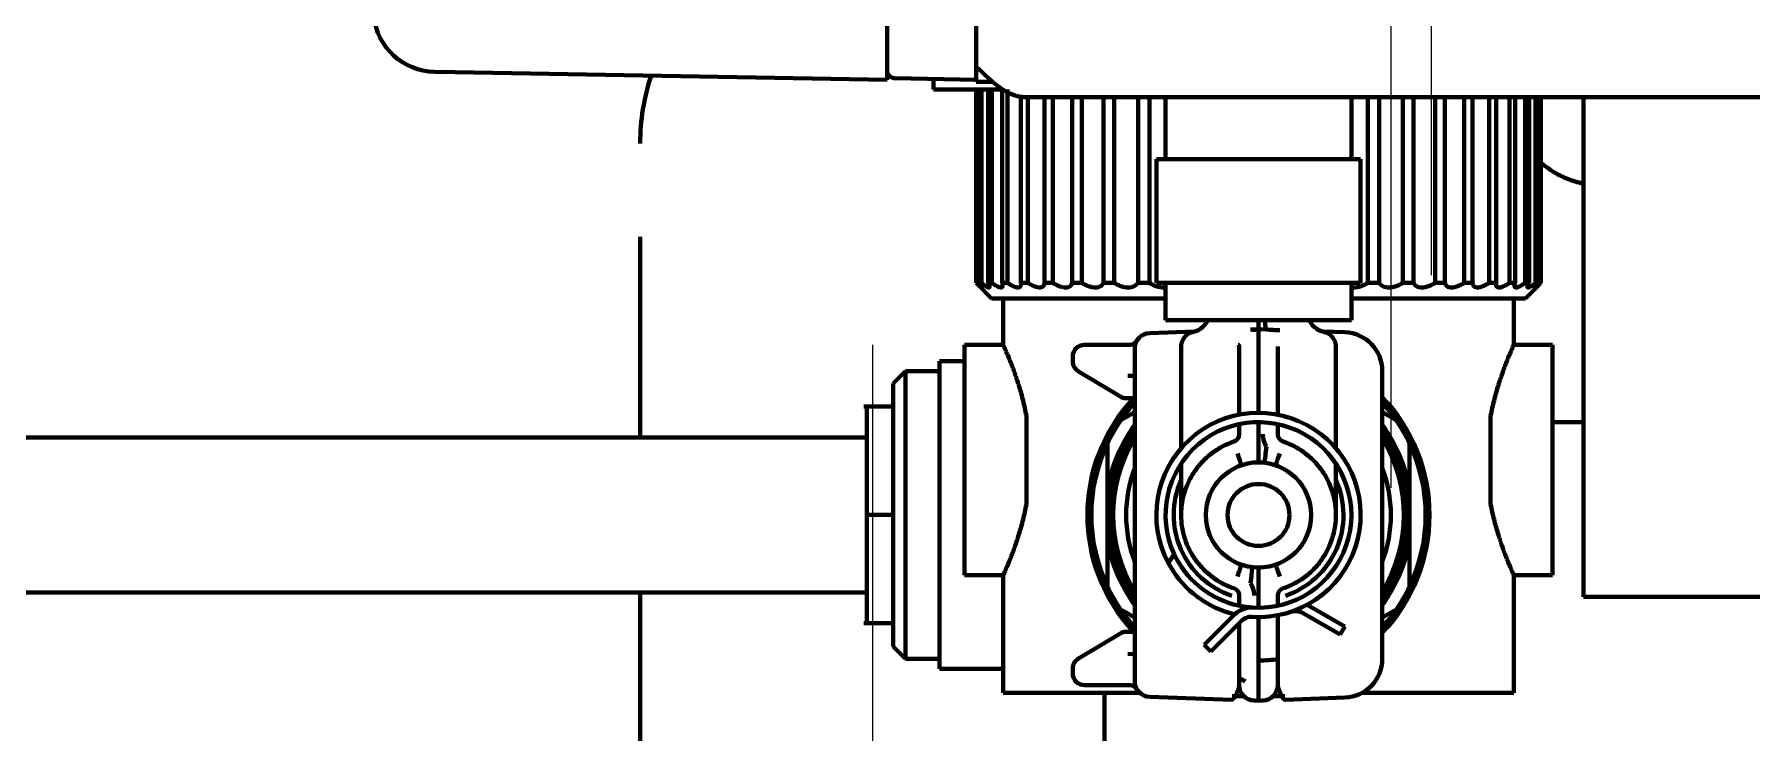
# Model space of a CAD drawing. Header units: inches. Extents: x 904 to 7172, y 213 to 5528.
# Drawn here: x 4275.4 to 4386.4, y 1944.7 to 1989.8 of the extents above; entities that cross this region are included whole.
import ezdxf

# ---------------------------------------------------------------- set-up
doc = ezdxf.new("R2010")
doc.units = ezdxf.units.IN
doc.layers.add('GEOM', color=7, linetype='Continuous')

# ---------------------------------------------------------------- blocks, each defined once
blk = doc.blocks.new('A$C0B5A562A')
at = {"color": 6}
for p, q in [((0, 50), (0, -50)), ((-50, 0), (50, 0))]:
    blk.add_line(p, q, dxfattribs=at)
blk = doc.blocks.new('A$C29D5572B')
at = {"color": 1}
for p, q in [((0, 50), (0, -50)), ((-50, 0), (50, 0))]:
    blk.add_line(p, q, dxfattribs=at)
blk = doc.blocks.new('A$C0F8E2EAE')
blk.add_blockref('A$C29D5572B', (0, 0))
blk = doc.blocks.new('A$C76516A4E')
at = {"color": 3}
for p, q in [((0, 50), (0, -50)), ((-50, 0), (50, 0))]:
    blk.add_line(p, q, dxfattribs=at)

msp = doc.modelspace()

# ---------------------------------------------------------------- linework, layer by layer
at = {"linetype": 'Continuous', "lineweight": 70}
for p, q in [((4336.24, 1987.72), (4336.24, 2038.72)), ((4330.49, 1988.45), (4330.49, 2035)), ((4301.24, 1987.36), (4302.58, 1987.33)), ((4330.49, 1988.45), (4330.49, 1986.85)), ((4336.24, 1986.72), (4336.24, 1987.71)), ((4336.24, 1987.53), (4336.24, 1986.85)), ((4302.58, 1987.33), (4330.49, 1986.85)), ((4330.49, 1987.22), (4330.54, 1987.22)), ((4330.99, 1986.94), (4336.24, 1986.85)), ((4333.49, 1986.89), (4333.49, 1986.22)), ((4336.24, 1986.72), (4337.35, 1986.72)), ((4337.97, 1986.22), (4333.49, 1986.22)), ((4336.25, 1986.22), (4336.25, 1973.72)), ((4336.27, 1973.72), (4336.27, 1986.22)), ((4336.46, 1986.22), (4336.46, 1973.72)), ((4336.6, 1973.72), (4336.6, 1986.22)), ((4337.02, 1986.22), (4337.02, 1973.72)), ((4337.27, 1973.72), (4337.27, 1986.22)), ((4337.92, 1986.22), (4337.92, 1973.72)), ((4338.27, 1973.72), (4338.27, 1986.22)), ((4339.14, 1985.84), (4339.14, 1973.72)), ((4339.44, 1985.72), (4412.04, 1985.72)), ((4339.59, 1973.72), (4339.59, 1985.72)), ((4340.67, 1985.72), (4340.67, 1973.72)), ((4341.2, 1973.72), (4341.2, 1985.72)), ((4342.46, 1985.72), (4342.46, 1973.72)), ((4343.07, 1973.72), (4343.07, 1985.72)), ((4344.48, 1985.72), (4344.48, 1973.72)), ((4345.17, 1973.72), (4345.17, 1985.72)), ((4346.71, 1985.72), (4346.71, 1973.72)), ((4347.44, 1973.72), (4347.44, 1985.72)), ((4348.49, 1985.72), (4348.49, 1981.72)), ((4360.49, 1981.72), (4360.49, 1985.72)), ((4361.55, 1985.72), (4361.55, 1973.72)), ((4362.28, 1973.72), (4362.28, 1985.72)), ((4363.82, 1985.72), (4363.82, 1973.72)), ((4364.5, 1973.72), (4364.5, 1985.72)), ((4365.91, 1985.72), (4365.91, 1973.72)), ((4366.53, 1973.72), (4366.53, 1985.72)), ((4367.78, 1985.72), (4367.78, 1973.72)), ((4368.32, 1973.72), (4368.32, 1985.72)), ((4369.4, 1985.72), (4369.4, 1973.72)), ((4369.84, 1973.72), (4369.84, 1985.72)), ((4370.72, 1985.72), (4370.72, 1973.72)), ((4371.07, 1973.72), (4371.07, 1985.72)), ((4371.72, 1985.72), (4371.72, 1973.72)), ((4371.97, 1973.72), (4371.97, 1985.72)), ((4372.39, 1985.72), (4372.39, 1973.72)), ((4372.53, 1973.72), (4372.53, 1985.72)), ((4372.71, 1985.72), (4372.71, 1973.72)), ((4372.74, 1973.72), (4372.74, 1985.72)), ((4375.49, 1985.72), (4375.49, 1953.42)), ((4347.89, 1981.72), (4361.09, 1981.72)), ((4347.89, 1981.72), (4347.89, 1973.72)), ((4361.09, 1973.72), (4361.09, 1981.72)), ((4314.54, 1976.72), (4314.54, 1976.72)), ((4314.54, 1976.7), (4314.54, 1963.72)), ((4336.25, 1973.72), (4336.27, 1973.72)), ((4336.39, 1973.58), (4337.24, 1972.72)), ((4336.46, 1973.72), (4336.6, 1973.72)), ((4337.02, 1973.72), (4337.27, 1973.72)), ((4337.92, 1973.72), (4338.27, 1973.72)), ((4339.14, 1973.72), (4339.59, 1973.72)), ((4340.67, 1973.72), (4341.2, 1973.72)), ((4342.46, 1973.72), (4343.07, 1973.72)), ((4344.48, 1973.72), (4345.17, 1973.72)), ((4346.71, 1973.72), (4347.44, 1973.72)), ((4361.09, 1973.72), (4347.89, 1973.72)), ((4348.49, 1973.72), (4348.49, 1971.32)), ((4360.49, 1971.32), (4360.49, 1973.72)), ((4361.55, 1973.72), (4362.28, 1973.72)), ((4363.82, 1973.72), (4364.5, 1973.72)), ((4365.91, 1973.72), (4366.53, 1973.72)), ((4367.78, 1973.72), (4368.32, 1973.72)), ((4369.4, 1973.72), (4369.84, 1973.72)), ((4370.72, 1973.72), (4371.07, 1973.72)), ((4371.72, 1973.72), (4371.97, 1973.72)), ((4371.74, 1972.72), (4372.61, 1973.58)), ((4372.39, 1973.72), (4372.53, 1973.72)), ((4372.71, 1973.72), (4372.74, 1973.72)), ((4348.49, 1972.72), (4337.24, 1972.72)), ((4337.99, 1972.72), (4337.99, 1969.63)), ((4371.74, 1972.72), (4360.54, 1972.72)), ((4370.99, 1969.63), (4370.99, 1972.72)), ((4354.49, 1971.32), (4348.49, 1971.32)), ((4353.98, 1970.7), (4354.02, 1970.71)), ((4354.02, 1970.71), (4354.49, 1970.72)), ((4360.49, 1971.32), (4354.49, 1971.32)), ((4354.49, 1970.72), (4354.97, 1970.71)), ((4354.49, 1970.72), (4354.49, 1967.22)), ((4354.97, 1970.71), (4355.01, 1970.7)), ((4335.49, 1969.72), (4335.49, 1962.27)), ((4338.04, 1969.72), (4335.49, 1969.72)), ((4343.24, 1969.72), (4346.19, 1969.72)), ((4347.46, 1970.48), (4350.36, 1970.58)), ((4349.49, 1969.71), (4349.49, 1963.03)), ((4358.62, 1970.58), (4360.08, 1970.53)), ((4359.49, 1963.03), (4359.49, 1969.69)), ((4373.49, 1969.72), (4370.95, 1969.72)), ((4373.49, 1969.72), (4373.49, 1954.82)), ((4333.89, 1958.72), (4333.89, 1968.67)), ((4335.49, 1968.67), (4333.89, 1968.67)), ((4342.49, 1968.65), (4342.49, 1968.97)), ((4346.49, 1968.48), (4346.49, 1969.48)), ((4331.69, 1968.02), (4330.89, 1967.22)), ((4333.89, 1968.02), (4331.69, 1968.02)), ((4331.69, 1949.42), (4331.69, 1968.02)), ((4345.63, 1966.34), (4342.86, 1968)), ((4346.49, 1967.72), (4346.04, 1967.71)), ((4346.49, 1948.97), (4346.49, 1968.48)), ((4362.49, 1968.03), (4362.49, 1949.42)), ((4330.89, 1967.22), (4330.89, 1950.22)), ((4346.35, 1966.27), (4345.88, 1966.27)), ((4346.49, 1966.27), (4346.35, 1966.27)), ((4353.24, 1965.2), (4353.24, 1967.21)), ((4354.49, 1967.22), (4354.49, 1965.32)), ((4355.74, 1967.21), (4355.74, 1965.2)), ((4330.89, 1965.72), (4328.98, 1965.72)), ((4339.49, 1965.14), (4339.49, 1959.4)), ((4353.24, 1963.94), (4353.24, 1964.59)), ((4354.49, 1964.72), (4354.49, 1963.17)), ((4355.74, 1964.59), (4355.74, 1963.94)), ((4369.49, 1959.4), (4369.49, 1965.14)), ((4373.49, 1964.72), (4375.49, 1964.72)), ((4329.19, 1963.72), (4267.69, 1963.72)), ((4335.49, 1962.27), (4335.49, 1954.82)), ((4349.49, 1962.04), (4349.49, 1958.7)), ((4359.49, 1958.72), (4359.49, 1962.04)), ((4344.74, 1960.39), (4344.74, 1957.06)), ((4364.24, 1957.06), (4364.24, 1960.39)), ((4329.19, 1958.72), (4330.89, 1958.72)), ((4333.89, 1948.77), (4333.89, 1958.72)), ((4348.66, 1955.63), (4349.06, 1956.19)), ((4335.49, 1954.82), (4338.04, 1954.82)), ((4337.99, 1954.92), (4337.99, 1947.22)), ((4354.49, 1954.27), (4354.49, 1952.72)), ((4370.95, 1954.82), (4373.49, 1954.82)), ((4370.99, 1947.22), (4370.99, 1954.92)), ((4267.69, 1953.72), (4329.19, 1953.72)), ((4314.54, 1953.72), (4314.54, 1927.72)), ((4353.24, 1952.85), (4353.24, 1953.51)), ((4355.74, 1953.51), (4355.74, 1952.85)), ((4377.09, 1953.42), (4375.49, 1953.42)), ((4377.09, 1953.42), (4430.94, 1953.42)), ((4352.97, 1952.3), (4350.99, 1950.32)), ((4351.41, 1949.89), (4353.39, 1951.87)), ((4354.49, 1952.12), (4354.49, 1950.22)), ((4355.74, 1952.24), (4355.74, 1950.23)), ((4357.33, 1952.39), (4359.76, 1950.99)), ((4360.06, 1951.51), (4357.63, 1952.91)), ((4328.98, 1951.72), (4330.89, 1951.72)), ((4342.86, 1949.44), (4345.63, 1951.1)), ((4345.88, 1951.17), (4346.35, 1951.17)), ((4346.35, 1951.17), (4346.49, 1951.17)), ((4353.24, 1950.23), (4353.24, 1951.73)), ((4359.76, 1950.99), (4360.06, 1951.51)), ((4330.89, 1950.22), (4331.69, 1949.42)), ((4346.04, 1949.74), (4346.49, 1949.72)), ((4350.99, 1950.32), (4351.41, 1949.89)), ((4354.49, 1950.22), (4354.49, 1946.72)), ((4331.69, 1949.42), (4333.89, 1949.42)), ((4333.89, 1948.77), (4337.99, 1948.77)), ((4342.49, 1948.47), (4342.49, 1948.8)), ((4346.49, 1947.97), (4346.49, 1948.97)), ((4346.19, 1947.72), (4343.24, 1947.72)), ((4337.99, 1947.22), (4346.83, 1947.22)), ((4344.54, 1927.72), (4344.54, 1947.22)), ((4352.76, 1946.78), (4347.46, 1946.97)), ((4353.54, 1947.02), (4352.78, 1947.02)), ((4354.49, 1946.72), (4354.21, 1946.73)), ((4354.78, 1946.73), (4354.49, 1946.72)), ((4356.2, 1947.02), (4355.45, 1947.02)), ((4360.08, 1946.92), (4356.23, 1946.78)), ((4361.19, 1947.22), (4370.99, 1947.22))]:
    msp.add_line(p, q, dxfattribs=at)
for radius in [3.4, 2]:
    msp.add_circle((4354.49, 1958.72), radius, dxfattribs=at)
for centre, radius, start, end in [((4301.31, 1991.36), 4, 185.987, 269), ((4330.99, 1987.44), 0.5, 180, 269), ((4328.54, 1982.72), 14, 161.7202, 180), ((4343.24, 1968.97), 0.75, 90, 180), ((4346.19, 1970.22), 0.5, 270, 330.2179), ((4347.49, 1969.48), 1, 92, 180), ((4359.99, 1968.03), 2.5, 0, 88), ((4343.24, 1968.65), 0.75, 180, 239.0362), ((4354.49, 1958.72), 11.05, 136.9013, 223.0987), ((4345.88, 1966.77), 0.5, 239.0362, 270), ((4354.49, 1958.72), 11.05, 0, 43.6163), ((4354.49, 1958.72), 10.8, 137.7938, 145.4744), ((4354.49, 1958.72), 6.6, 266.435, 207.9643), ((4354.49, 1958.72), 10.8, 34.5256, 42.2062), ((4354.49, 1958.72), 10.8, 145.4744, 154.5256), ((4354.49, 1958.72), 9.89, 143.9795, 170.3074), ((4354.49, 1958.72), 9.65, 145.9969, 213.9975), ((4354.49, 1958.72), 6, 266.435, 205), ((4354.49, 1958.72), 9.89, 9.6926, 36.0205), ((4354.49, 1958.72), 9.65, 326.0025, 34.0031), ((4354.49, 1958.72), 10.8, 25.4744, 34.5256), ((4354.49, 1958.72), 10.8, 154.5256, 205.4744), ((4354.49, 1958.72), 9.4, 148.3256, 211.6687), ((4352.74, 1963.94), 0.5, 288.553, 0), ((4354.49, 1958.72), 9.4, 328.3313, 31.6744), ((4354.49, 1958.72), 10.8, 334.5256, 25.4744), ((4354.49, 1958.72), 8.55, 159.3338, 200.6606), ((4354.51, 1958.72), 5.5, 155.701, 251.447), ((4354.48, 1958.72), 5.5, 288.553, 24.299), ((4354.49, 1958.72), 8.55, 339.3394, 20.6663), ((4354.49, 1958.72), 11.05, 316.3838, 0), ((4354.49, 1958.72), 9.89, 189.6926, 216.0205), ((4354.49, 1958.72), 9.89, 323.9795, 350.3074), ((4354.49, 1958.72), 6.6, 207.9643, 230.365), ((4354.49, 1958.72), 6, 205, 229.9003), ((4354.49, 1958.72), 10.8, 205.4744, 214.5256), ((4354.49, 1958.72), 10.8, 325.4744, 334.5256), ((4354.49, 1958.72), 6.6, 240.7973, 256.651), ((4354.49, 1958.72), 6, 241.3794, 267.2784), ((4356.24, 1953.51), 0.5, 108.553, 180), ((4354.49, 1958.72), 10.8, 214.5256, 222.2062), ((4354.03, 1951.24), 1.5, 86.435, 135), ((4354.03, 1951.24), 0.9, 86.435, 135), ((4356.88, 1951.61), 0.9, 60, 108.565), ((4354.49, 1958.72), 10.8, 317.7938, 325.4744), ((4345.88, 1950.67), 0.5, 90, 120.9638), ((4343.24, 1948.8), 0.75, 120.9638, 180), ((4354.49, 1958.72), 9.4, 270, 277.83), ((4359.99, 1949.42), 2.5, 272, 0), ((4343.24, 1948.47), 0.75, 180, 270), ((4346.19, 1947.22), 0.5, 29.7821, 90), ((4347.49, 1947.97), 1, 180, 268), ((4354.24, 1947.73), 1, 180, 268), ((4354.74, 1947.73), 1, 272.0003, 0)]:
    msp.add_arc(centre, radius, start, end, dxfattribs=at)
for centre, major_axis, ratio, start_param, end_param in [((4350.04, 1971.79), (-0.08, 1.25), 1, 3.110907, 4.269188), ((4355.05, 1971.95), (0.04, 1.25), 0.125617, 2.104923, 3.141592), ((4358.94, 1971.79), (-0.06, -1.25), 1, 5.137545, 6.080829), ((4355.05, 1963.14), (-0.16, -1.24), 0.034627, 4.716776, 5.709782), ((4353.01, 1962.92), (-0.42, 1.18), 0.029745, 3.715033, 4.5108), ((4355.98, 1962.92), (-0.42, -1.18), 0.029679, 4.913974, 5.709741), ((4353.01, 1954.53), (-0.42, -1.18), 0.029679, 1.772384, 2.56815), ((4353.93, 1954.31), (-0.16, -1.24), 0.034627, 1.575184, 2.568189), ((4355.98, 1954.53), (-0.42, 1.18), 0.029745, 0.573434, 1.369194)]:
    msp.add_ellipse(centre, major_axis=major_axis, ratio=ratio, start_param=start_param, end_param=end_param, dxfattribs=at)
for points in [[(4339.44, 1985.72), (4339.37, 1985.72), (4339.23, 1985.73), (4339.02, 1985.76), (4338.8, 1985.82), (4338.59, 1985.89), (4338.38, 1985.99), (4338.16, 1986.1), (4337.95, 1986.23), (4337.74, 1986.38), (4337.52, 1986.54), (4337.31, 1986.72), (4337.1, 1986.91), (4336.88, 1987.1), (4336.67, 1987.3), (4336.46, 1987.51), (4336.31, 1987.65), (4336.24, 1987.72)], [(4354.02, 1970.71), (4354.04, 1970.71), (4354.08, 1970.71), (4354.13, 1970.69), (4354.17, 1970.67), (4354.2, 1970.63), (4354.2, 1970.59), (4354.2, 1970.56)], [(4353.24, 1969.61), (4353.24, 1969.62), (4353.24, 1969.65), (4353.23, 1969.68), (4353.22, 1969.7), (4353.2, 1969.71), (4353.19, 1969.71), (4353.18, 1969.71)], [(4329.19, 1958.72), (4329.19, 1959.64), (4329.19, 1961.47), (4329.19, 1963.8), (4329.19, 1965.36), (4329.19, 1965.72), (4329.19, 1965.72)], [(4345.6, 1964.84), (4345.89, 1965.01), (4346.19, 1965.18), (4346.49, 1965.36)], [(4362.5, 1965.36), (4362.8, 1965.18), (4363.1, 1965.01), (4363.39, 1964.84)], [(4329.19, 1951.72), (4329.19, 1951.72), (4329.19, 1952.09), (4329.19, 1953.64), (4329.19, 1955.97), (4329.19, 1957.81), (4329.19, 1958.72)], [(4350.63, 1954.13), (4350.69, 1954.08), (4350.83, 1953.97), (4350.98, 1953.86), (4351.05, 1953.81)], [(4350.71, 1953.32), (4350.63, 1953.37), (4350.48, 1953.48), (4350.35, 1953.59), (4350.28, 1953.64)], [(4351.27, 1952.96), (4351.21, 1953), (4351.08, 1953.07), (4350.89, 1953.19), (4350.77, 1953.27), (4350.71, 1953.32)], [(4351.05, 1953.81), (4351.11, 1953.77), (4351.23, 1953.68), (4351.42, 1953.57), (4351.55, 1953.49), (4351.62, 1953.45)], [(4346.49, 1952.09), (4346.19, 1952.26), (4345.89, 1952.43), (4345.6, 1952.6)], [(4363.39, 1952.6), (4363.1, 1952.43), (4362.8, 1952.26), (4362.5, 1952.09)], [(4353.64, 1947.96), (4353.51, 1948.03), (4353.38, 1948.11), (4353.25, 1948.18)]]:
    msp.add_open_spline(points, degree=3, dxfattribs=at)
for points, knots in [([(4375.48, 1980.14), (4375.3, 1980.18), (4375.13, 1980.22), (4374.86, 1980.3), (4374.76, 1980.33), (4374.62, 1980.38), (4374.57, 1980.4), (4374.48, 1980.43), (4374.43, 1980.45), (4374.2, 1980.55), (4374.02, 1980.64), (4373.66, 1980.82), (4373.49, 1980.93), (4373.16, 1981.15), (4373, 1981.27), (4372.8, 1981.42), (4372.76, 1981.46), (4372.71, 1981.51), (4372.69, 1981.52), (4372.67, 1981.54)], [0, 0, 0, 0, 0.171769, 0.171769, 0.266251, 0.266251, 0.313492, 0.313492, 0.360733, 0.360733, 0.549698, 0.549698, 0.738662, 0.738662, 0.927627, 0.927627, 0.974868, 0.974868, 1, 1, 1, 1]), ([(4336.39, 1973.57), (4336.38, 1973.58), (4336.37, 1973.59), (4336.33, 1973.64), (4336.29, 1973.68), (4336.25, 1973.72)], [0, 0, 0, 0, 0.201198, 0.201198, 1, 1, 1, 1]), ([(4336.27, 1973.72), (4336.32, 1973.68), (4336.36, 1973.64), (4336.42, 1973.58), (4336.44, 1973.57), (4336.47, 1973.54), (4336.48, 1973.53), (4336.5, 1973.52), (4336.51, 1973.51), (4336.55, 1973.48), (4336.57, 1973.46), (4336.61, 1973.44), (4336.62, 1973.43), (4336.63, 1973.43), (4336.63, 1973.42), (4336.64, 1973.42), (4336.64, 1973.42), (4336.65, 1973.42), (4336.65, 1973.43), (4336.65, 1973.45), (4336.65, 1973.45), (4336.64, 1973.46), (4336.63, 1973.47), (4336.62, 1973.49), (4336.61, 1973.52), (4336.6, 1973.53), (4336.57, 1973.57), (4336.56, 1973.58), (4336.52, 1973.64), (4336.49, 1973.68), (4336.46, 1973.72)], [0, 0, 0, 0, 0.125, 0.125, 0.1875, 0.1875, 0.21875, 0.21875, 0.25, 0.25, 0.375, 0.375, 0.4375, 0.4375, 0.46875, 0.46875, 0.5, 0.5, 0.625, 0.625, 0.65625, 0.65625, 0.6875, 0.75, 0.75, 0.8125, 0.8125, 0.875, 0.875, 1, 1, 1, 1]), ([(4336.6, 1973.72), (4336.65, 1973.68), (4336.7, 1973.64), (4336.77, 1973.58), (4336.8, 1973.57), (4336.83, 1973.54), (4336.84, 1973.53), (4336.86, 1973.52), (4336.88, 1973.51), (4336.93, 1973.48), (4336.97, 1973.46), (4337.01, 1973.44), (4337.03, 1973.43), (4337.05, 1973.43), (4337.05, 1973.42), (4337.07, 1973.42), (4337.07, 1973.42), (4337.1, 1973.42), (4337.11, 1973.43), (4337.12, 1973.45), (4337.12, 1973.45), (4337.12, 1973.46), (4337.12, 1973.47), (4337.12, 1973.49), (4337.11, 1973.52), (4337.11, 1973.53), (4337.1, 1973.57), (4337.09, 1973.58), (4337.06, 1973.64), (4337.04, 1973.68), (4337.02, 1973.72)], [0, 0, 0, 0, 0.125, 0.125, 0.1875, 0.1875, 0.21875, 0.21875, 0.25, 0.25, 0.375, 0.375, 0.4375, 0.4375, 0.46875, 0.46875, 0.5, 0.5, 0.625, 0.625, 0.65625, 0.65625, 0.6875, 0.75, 0.75, 0.8125, 0.8125, 0.875, 0.875, 1, 1, 1, 1]), ([(4337.27, 1973.72), (4337.33, 1973.68), (4337.38, 1973.64), (4337.47, 1973.58), (4337.49, 1973.57), (4337.53, 1973.54), (4337.55, 1973.53), (4337.57, 1973.52), (4337.59, 1973.51), (4337.65, 1973.48), (4337.7, 1973.46), (4337.76, 1973.44), (4337.78, 1973.43), (4337.81, 1973.43), (4337.82, 1973.42), (4337.83, 1973.42), (4337.84, 1973.42), (4337.88, 1973.42), (4337.91, 1973.43), (4337.93, 1973.45), (4337.93, 1973.45), (4337.94, 1973.46), (4337.95, 1973.47), (4337.95, 1973.49), (4337.96, 1973.52), (4337.96, 1973.53), (4337.96, 1973.57), (4337.96, 1973.58), (4337.95, 1973.64), (4337.94, 1973.68), (4337.92, 1973.72)], [0, 0, 0, 0, 0.125, 0.125, 0.1875, 0.1875, 0.21875, 0.21875, 0.25, 0.25, 0.375, 0.375, 0.4375, 0.4375, 0.46875, 0.46875, 0.5, 0.5, 0.625, 0.625, 0.65625, 0.65625, 0.6875, 0.75, 0.75, 0.8125, 0.8125, 0.875, 0.875, 1, 1, 1, 1]), ([(4338.27, 1973.72), (4338.34, 1973.68), (4338.4, 1973.64), (4338.49, 1973.58), (4338.52, 1973.57), (4338.57, 1973.54), (4338.58, 1973.53), (4338.61, 1973.52), (4338.63, 1973.51), (4338.7, 1973.48), (4338.76, 1973.46), (4338.83, 1973.44), (4338.86, 1973.43), (4338.89, 1973.43), (4338.9, 1973.42), (4338.93, 1973.42), (4338.94, 1973.42), (4338.99, 1973.42), (4339.02, 1973.43), (4339.06, 1973.45), (4339.07, 1973.45), (4339.08, 1973.46), (4339.1, 1973.47), (4339.11, 1973.49), (4339.13, 1973.52), (4339.13, 1973.53), (4339.14, 1973.57), (4339.15, 1973.58), (4339.15, 1973.64), (4339.15, 1973.68), (4339.14, 1973.72)], [0, 0, 0, 0, 0.125, 0.125, 0.1875, 0.1875, 0.21875, 0.21875, 0.25, 0.25, 0.375, 0.375, 0.4375, 0.4375, 0.46875, 0.46875, 0.5, 0.5, 0.625, 0.625, 0.65625, 0.65625, 0.6875, 0.75, 0.75, 0.8125, 0.8125, 0.875, 0.875, 1, 1, 1, 1]), ([(4339.59, 1973.72), (4339.66, 1973.68), (4339.73, 1973.64), (4339.83, 1973.58), (4339.86, 1973.57), (4339.91, 1973.54), (4339.93, 1973.53), (4339.96, 1973.52), (4339.98, 1973.51), (4340.06, 1973.48), (4340.12, 1973.46), (4340.21, 1973.44), (4340.24, 1973.43), (4340.28, 1973.43), (4340.3, 1973.42), (4340.32, 1973.42), (4340.34, 1973.42), (4340.4, 1973.42), (4340.44, 1973.43), (4340.49, 1973.45), (4340.5, 1973.45), (4340.52, 1973.46), (4340.55, 1973.47), (4340.57, 1973.49), (4340.59, 1973.52), (4340.61, 1973.53), (4340.63, 1973.57), (4340.63, 1973.58), (4340.65, 1973.64), (4340.66, 1973.68), (4340.67, 1973.72)], [0, 0, 0, 0, 0.125, 0.125, 0.1875, 0.1875, 0.21875, 0.21875, 0.25, 0.25, 0.375, 0.375, 0.4375, 0.4375, 0.46875, 0.46875, 0.5, 0.5, 0.625, 0.625, 0.65625, 0.65625, 0.6875, 0.75, 0.75, 0.8125, 0.8125, 0.875, 0.875, 1, 1, 1, 1]), ([(4341.2, 1973.72), (4341.27, 1973.68), (4341.34, 1973.64), (4341.45, 1973.58), (4341.49, 1973.57), (4341.54, 1973.54), (4341.56, 1973.53), (4341.59, 1973.52), (4341.61, 1973.51), (4341.7, 1973.48), (4341.77, 1973.46), (4341.87, 1973.44), (4341.9, 1973.43), (4341.95, 1973.43), (4341.96, 1973.42), (4341.99, 1973.42), (4342.01, 1973.42), (4342.08, 1973.42), (4342.14, 1973.43), (4342.2, 1973.45), (4342.21, 1973.45), (4342.23, 1973.46), (4342.27, 1973.47), (4342.3, 1973.49), (4342.33, 1973.52), (4342.35, 1973.53), (4342.38, 1973.57), (4342.39, 1973.58), (4342.43, 1973.64), (4342.44, 1973.68), (4342.46, 1973.72)], [0, 0, 0, 0, 0.125, 0.125, 0.1875, 0.1875, 0.21875, 0.21875, 0.25, 0.25, 0.375, 0.375, 0.4375, 0.4375, 0.46875, 0.46875, 0.5, 0.5, 0.625, 0.625, 0.65625, 0.65625, 0.6875, 0.75, 0.75, 0.8125, 0.8125, 0.875, 0.875, 1, 1, 1, 1]), ([(4343.07, 1973.72), (4343.14, 1973.68), (4343.22, 1973.64), (4343.33, 1973.58), (4343.36, 1973.57), (4343.42, 1973.54), (4343.44, 1973.53), (4343.47, 1973.52), (4343.49, 1973.51), (4343.59, 1973.48), (4343.66, 1973.46), (4343.77, 1973.44), (4343.8, 1973.43), (4343.86, 1973.43), (4343.87, 1973.42), (4343.91, 1973.42), (4343.93, 1973.42), (4344.01, 1973.42), (4344.07, 1973.43), (4344.14, 1973.45), (4344.16, 1973.45), (4344.18, 1973.46), (4344.22, 1973.47), (4344.26, 1973.49), (4344.31, 1973.52), (4344.33, 1973.53), (4344.37, 1973.57), (4344.38, 1973.58), (4344.43, 1973.64), (4344.46, 1973.68), (4344.48, 1973.72)], [0, 0, 0, 0, 0.125, 0.125, 0.1875, 0.1875, 0.21875, 0.21875, 0.25, 0.25, 0.375, 0.375, 0.4375, 0.4375, 0.46875, 0.46875, 0.5, 0.5, 0.625, 0.625, 0.65625, 0.65625, 0.6875, 0.75, 0.75, 0.8125, 0.8125, 0.875, 0.875, 1, 1, 1, 1]), ([(4345.17, 1973.72), (4345.24, 1973.68), (4345.31, 1973.64), (4345.42, 1973.58), (4345.46, 1973.57), (4345.51, 1973.54), (4345.53, 1973.53), (4345.57, 1973.52), (4345.59, 1973.51), (4345.69, 1973.48), (4345.76, 1973.46), (4345.88, 1973.44), (4345.92, 1973.43), (4345.97, 1973.43), (4345.99, 1973.42), (4346.03, 1973.42), (4346.05, 1973.42), (4346.14, 1973.42), (4346.21, 1973.43), (4346.29, 1973.45), (4346.3, 1973.45), (4346.34, 1973.46), (4346.38, 1973.47), (4346.42, 1973.49), (4346.48, 1973.52), (4346.5, 1973.53), (4346.55, 1973.57), (4346.57, 1973.58), (4346.64, 1973.64), (4346.67, 1973.68), (4346.71, 1973.72)], [0, 0, 0, 0, 0.125, 0.125, 0.1875, 0.1875, 0.21875, 0.21875, 0.25, 0.25, 0.375, 0.375, 0.4375, 0.4375, 0.46875, 0.46875, 0.5, 0.5, 0.625, 0.625, 0.65625, 0.65625, 0.6875, 0.75, 0.75, 0.8125, 0.8125, 0.875, 0.875, 1, 1, 1, 1]), ([(4347.44, 1973.72), (4347.51, 1973.68), (4347.58, 1973.64), (4347.69, 1973.58), (4347.73, 1973.57), (4347.78, 1973.54), (4347.8, 1973.53), (4347.84, 1973.52), (4347.86, 1973.51), (4347.96, 1973.48), (4348.04, 1973.46), (4348.16, 1973.44), (4348.2, 1973.43), (4348.25, 1973.43), (4348.27, 1973.42), (4348.31, 1973.42), (4348.33, 1973.42), (4348.4, 1973.42), (4348.45, 1973.42), (4348.5, 1973.43)], [0, 0, 0, 0, 0.215291, 0.215291, 0.322937, 0.322937, 0.376759, 0.376759, 0.430582, 0.430582, 0.645873, 0.645873, 0.753519, 0.753519, 0.807341, 0.807341, 0.861164, 0.861164, 1, 1, 1, 1]), ([(4360.49, 1973.43), (4360.5, 1973.43), (4360.51, 1973.43), (4360.54, 1973.43), (4360.55, 1973.42), (4360.59, 1973.42), (4360.61, 1973.42), (4360.71, 1973.42), (4360.79, 1973.43), (4360.89, 1973.45), (4360.91, 1973.45), (4360.95, 1973.46), (4361.01, 1973.47), (4361.07, 1973.49), (4361.15, 1973.52), (4361.18, 1973.53), (4361.26, 1973.57), (4361.3, 1973.58), (4361.41, 1973.64), (4361.48, 1973.68), (4361.55, 1973.72)], [0, 0, 0, 0, 0.025315, 0.025315, 0.079464, 0.079464, 0.133613, 0.133613, 0.35021, 0.35021, 0.404359, 0.404359, 0.458508, 0.566807, 0.566807, 0.675105, 0.675105, 0.783403, 0.783403, 1, 1, 1, 1]), ([(4362.28, 1973.72), (4362.31, 1973.68), (4362.35, 1973.64), (4362.41, 1973.58), (4362.44, 1973.57), (4362.47, 1973.54), (4362.48, 1973.53), (4362.51, 1973.52), (4362.52, 1973.51), (4362.59, 1973.48), (4362.65, 1973.46), (4362.74, 1973.44), (4362.78, 1973.43), (4362.83, 1973.43), (4362.85, 1973.42), (4362.88, 1973.42), (4362.9, 1973.42), (4362.99, 1973.42), (4363.07, 1973.43), (4363.16, 1973.45), (4363.18, 1973.45), (4363.22, 1973.46), (4363.28, 1973.47), (4363.34, 1973.49), (4363.42, 1973.52), (4363.45, 1973.53), (4363.53, 1973.57), (4363.57, 1973.58), (4363.68, 1973.64), (4363.75, 1973.68), (4363.82, 1973.72)], [0, 0, 0, 0, 0.125, 0.125, 0.1875, 0.1875, 0.21875, 0.21875, 0.25, 0.25, 0.375, 0.375, 0.4375, 0.4375, 0.46875, 0.46875, 0.5, 0.5, 0.625, 0.625, 0.65625, 0.65625, 0.6875, 0.75, 0.75, 0.8125, 0.8125, 0.875, 0.875, 1, 1, 1, 1]), ([(4364.5, 1973.72), (4364.53, 1973.68), (4364.55, 1973.64), (4364.6, 1973.58), (4364.62, 1973.57), (4364.65, 1973.54), (4364.66, 1973.53), (4364.68, 1973.52), (4364.69, 1973.51), (4364.75, 1973.48), (4364.8, 1973.46), (4364.89, 1973.44), (4364.91, 1973.43), (4364.96, 1973.43), (4364.98, 1973.42), (4365.01, 1973.42), (4365.03, 1973.42), (4365.11, 1973.42), (4365.18, 1973.43), (4365.27, 1973.45), (4365.29, 1973.45), (4365.33, 1973.46), (4365.38, 1973.47), (4365.44, 1973.49), (4365.51, 1973.52), (4365.55, 1973.53), (4365.62, 1973.57), (4365.66, 1973.58), (4365.77, 1973.64), (4365.84, 1973.68), (4365.91, 1973.72)], [0, 0, 0, 0, 0.125, 0.125, 0.1875, 0.1875, 0.21875, 0.21875, 0.25, 0.25, 0.375, 0.375, 0.4375, 0.4375, 0.46875, 0.46875, 0.5, 0.5, 0.625, 0.625, 0.65625, 0.65625, 0.6875, 0.75, 0.75, 0.8125, 0.8125, 0.875, 0.875, 1, 1, 1, 1]), ([(4366.53, 1973.72), (4366.54, 1973.68), (4366.56, 1973.64), (4366.6, 1973.58), (4366.61, 1973.57), (4366.63, 1973.54), (4366.64, 1973.53), (4366.66, 1973.52), (4366.66, 1973.51), (4366.71, 1973.48), (4366.75, 1973.46), (4366.82, 1973.44), (4366.85, 1973.43), (4366.89, 1973.43), (4366.9, 1973.42), (4366.93, 1973.42), (4366.95, 1973.42), (4367.02, 1973.42), (4367.08, 1973.43), (4367.17, 1973.45), (4367.19, 1973.45), (4367.22, 1973.46), (4367.27, 1973.47), (4367.32, 1973.49), (4367.39, 1973.52), (4367.43, 1973.53), (4367.5, 1973.57), (4367.54, 1973.58), (4367.64, 1973.64), (4367.71, 1973.68), (4367.78, 1973.72)], [0, 0, 0, 0, 0.125, 0.125, 0.1875, 0.1875, 0.21875, 0.21875, 0.25, 0.25, 0.375, 0.375, 0.4375, 0.4375, 0.46875, 0.46875, 0.5, 0.5, 0.625, 0.625, 0.65625, 0.65625, 0.6875, 0.75, 0.75, 0.8125, 0.8125, 0.875, 0.875, 1, 1, 1, 1]), ([(4368.32, 1973.72), (4368.33, 1973.68), (4368.33, 1973.64), (4368.35, 1973.58), (4368.36, 1973.57), (4368.38, 1973.54), (4368.38, 1973.53), (4368.39, 1973.52), (4368.4, 1973.51), (4368.43, 1973.48), (4368.46, 1973.46), (4368.52, 1973.44), (4368.54, 1973.43), (4368.58, 1973.43), (4368.59, 1973.42), (4368.61, 1973.42), (4368.63, 1973.42), (4368.69, 1973.42), (4368.74, 1973.43), (4368.82, 1973.45), (4368.83, 1973.45), (4368.87, 1973.46), (4368.91, 1973.47), (4368.96, 1973.49), (4369.03, 1973.52), (4369.06, 1973.53), (4369.13, 1973.57), (4369.16, 1973.58), (4369.26, 1973.64), (4369.33, 1973.68), (4369.4, 1973.72)], [0, 0, 0, 0, 0.125, 0.125, 0.1875, 0.1875, 0.21875, 0.21875, 0.25, 0.25, 0.375, 0.375, 0.4375, 0.4375, 0.46875, 0.46875, 0.5, 0.5, 0.625, 0.625, 0.65625, 0.65625, 0.6875, 0.75, 0.75, 0.8125, 0.8125, 0.875, 0.875, 1, 1, 1, 1]), ([(4369.84, 1973.72), (4369.84, 1973.68), (4369.84, 1973.64), (4369.84, 1973.58), (4369.84, 1973.57), (4369.85, 1973.54), (4369.85, 1973.53), (4369.86, 1973.52), (4369.86, 1973.51), (4369.88, 1973.48), (4369.9, 1973.46), (4369.95, 1973.44), (4369.96, 1973.43), (4369.99, 1973.43), (4370, 1973.42), (4370.02, 1973.42), (4370.03, 1973.42), (4370.08, 1973.42), (4370.13, 1973.43), (4370.19, 1973.45), (4370.2, 1973.45), (4370.23, 1973.46), (4370.27, 1973.47), (4370.31, 1973.49), (4370.37, 1973.52), (4370.4, 1973.53), (4370.46, 1973.57), (4370.5, 1973.58), (4370.59, 1973.64), (4370.65, 1973.68), (4370.72, 1973.72)], [0, 0, 0, 0, 0.125, 0.125, 0.1875, 0.1875, 0.21875, 0.21875, 0.25, 0.25, 0.375, 0.375, 0.4375, 0.4375, 0.46875, 0.46875, 0.5, 0.5, 0.625, 0.625, 0.65625, 0.65625, 0.6875, 0.75, 0.75, 0.8125, 0.8125, 0.875, 0.875, 1, 1, 1, 1]), ([(4371.07, 1973.72), (4371.05, 1973.68), (4371.04, 1973.64), (4371.03, 1973.58), (4371.03, 1973.57), (4371.03, 1973.54), (4371.03, 1973.53), (4371.03, 1973.52), (4371.03, 1973.51), (4371.03, 1973.48), (4371.05, 1973.46), (4371.07, 1973.44), (4371.08, 1973.43), (4371.1, 1973.43), (4371.11, 1973.42), (4371.12, 1973.42), (4371.13, 1973.42), (4371.17, 1973.42), (4371.2, 1973.43), (4371.26, 1973.45), (4371.27, 1973.45), (4371.29, 1973.46), (4371.32, 1973.47), (4371.36, 1973.49), (4371.41, 1973.52), (4371.44, 1973.53), (4371.49, 1973.57), (4371.52, 1973.58), (4371.6, 1973.64), (4371.66, 1973.68), (4371.72, 1973.72)], [0, 0, 0, 0, 0.125, 0.125, 0.1875, 0.1875, 0.21875, 0.21875, 0.25, 0.25, 0.375, 0.375, 0.4375, 0.4375, 0.46875, 0.46875, 0.5, 0.5, 0.625, 0.625, 0.65625, 0.65625, 0.6875, 0.75, 0.75, 0.8125, 0.8125, 0.875, 0.875, 1, 1, 1, 1]), ([(4371.97, 1973.72), (4371.94, 1973.68), (4371.92, 1973.64), (4371.9, 1973.58), (4371.89, 1973.57), (4371.88, 1973.54), (4371.88, 1973.53), (4371.87, 1973.52), (4371.87, 1973.51), (4371.86, 1973.48), (4371.86, 1973.46), (4371.87, 1973.44), (4371.88, 1973.43), (4371.89, 1973.43), (4371.89, 1973.42), (4371.9, 1973.42), (4371.91, 1973.42), (4371.93, 1973.42), (4371.96, 1973.43), (4372, 1973.45), (4372.01, 1973.45), (4372.02, 1973.46), (4372.05, 1973.47), (4372.08, 1973.49), (4372.12, 1973.52), (4372.14, 1973.53), (4372.19, 1973.57), (4372.21, 1973.58), (4372.29, 1973.64), (4372.34, 1973.68), (4372.39, 1973.72)], [0, 0, 0, 0, 0.125, 0.125, 0.1875, 0.1875, 0.21875, 0.21875, 0.25, 0.25, 0.375, 0.375, 0.4375, 0.4375, 0.46875, 0.46875, 0.5, 0.5, 0.625, 0.625, 0.65625, 0.65625, 0.6875, 0.75, 0.75, 0.8125, 0.8125, 0.875, 0.875, 1, 1, 1, 1]), ([(4372.53, 1973.72), (4372.5, 1973.68), (4372.47, 1973.64), (4372.43, 1973.58), (4372.41, 1973.57), (4372.4, 1973.54), (4372.39, 1973.53), (4372.38, 1973.52), (4372.38, 1973.51), (4372.36, 1973.48), (4372.34, 1973.46), (4372.34, 1973.44), (4372.34, 1973.43), (4372.34, 1973.43), (4372.34, 1973.42), (4372.34, 1973.42), (4372.34, 1973.42), (4372.35, 1973.42), (4372.37, 1973.43), (4372.4, 1973.45), (4372.4, 1973.45), (4372.41, 1973.46), (4372.43, 1973.47), (4372.46, 1973.49), (4372.49, 1973.52), (4372.51, 1973.53), (4372.54, 1973.57), (4372.56, 1973.58), (4372.62, 1973.64), (4372.67, 1973.68), (4372.71, 1973.72)], [0, 0, 0, 0, 0.125, 0.125, 0.1875, 0.1875, 0.21875, 0.21875, 0.25, 0.25, 0.375, 0.375, 0.4375, 0.4375, 0.46875, 0.46875, 0.5, 0.5, 0.625, 0.625, 0.65625, 0.65625, 0.6875, 0.75, 0.75, 0.8125, 0.8125, 0.875, 0.875, 1, 1, 1, 1]), ([(4372.74, 1973.72), (4372.7, 1973.68), (4372.66, 1973.64), (4372.61, 1973.59), (4372.61, 1973.58), (4372.6, 1973.58)], [0, 0, 0, 0, 0.808653, 0.808653, 1, 1, 1, 1]), ([(4354.49, 1970.72), (4354.49, 1970.72), (4354.49, 1970.73), (4354.49, 1970.75), (4354.49, 1970.76), (4354.49, 1970.78), (4354.49, 1970.79), (4354.49, 1970.8), (4354.49, 1970.81), (4354.49, 1970.85), (4354.49, 1970.89), (4354.49, 1970.94), (4354.49, 1970.96), (4354.49, 1970.98), (4354.49, 1970.99), (4354.49, 1971.03), (4354.49, 1971.06), (4354.49, 1971.15), (4354.49, 1971.21), (4354.49, 1971.29), (4354.49, 1971.31), (4354.49, 1971.32)], [0, 0, 0, 0, 0.187676, 0.187676, 0.284151, 0.284151, 0.332389, 0.332389, 0.380627, 0.380627, 0.573578, 0.573578, 0.621816, 0.621816, 0.670053, 0.670053, 0.766529, 0.766529, 0.95948, 0.95948, 1, 1, 1, 1]), ([(4355.86, 1970.66), (4355.78, 1970.66), (4355.71, 1970.66), (4355.56, 1970.67), (4355.49, 1970.67), (4355.35, 1970.68), (4355.28, 1970.69), (4355.18, 1970.69), (4355.15, 1970.7), (4355.08, 1970.7), (4355.04, 1970.7), (4355.01, 1970.7)], [0, 0, 0, 0, 0.25, 0.25, 0.5, 0.5, 0.75, 0.75, 0.875, 0.875, 1, 1, 1, 1]), ([(4337.99, 1969.72), (4337.99, 1969.72), (4338, 1969.71), (4338.02, 1969.67), (4338.03, 1969.63), (4338.04, 1969.63), (4338.04, 1969.61), (4338.05, 1969.6), (4338.06, 1969.58), (4338.07, 1969.56), (4338.09, 1969.5), (4338.14, 1969.4), (4338.21, 1969.22), (4338.28, 1969.07), (4338.33, 1968.96), (4338.34, 1968.91), (4338.37, 1968.85), (4338.38, 1968.83), (4338.39, 1968.79), (4338.44, 1968.67), (4338.53, 1968.46), (4338.65, 1968.14), (4338.73, 1967.91), (4338.79, 1967.72), (4338.83, 1967.63), (4338.86, 1967.53), (4338.88, 1967.47), (4338.89, 1967.44), (4338.95, 1967.27), (4339.03, 1967), (4339.16, 1966.57), (4339.28, 1966.12), (4339.35, 1965.8), (4339.43, 1965.48), (4339.46, 1965.31), (4339.49, 1965.14)], [0, 0, 0, 0, 0.062266, 0.124781, 0.124781, 0.14041, 0.14041, 0.156039, 0.156039, 0.187297, 0.187297, 0.249812, 0.312328, 0.374844, 0.374844, 0.406102, 0.406102, 0.42173, 0.42173, 0.437359, 0.499875, 0.562391, 0.624906, 0.624906, 0.656164, 0.671793, 0.671793, 0.687422, 0.687422, 0.749937, 0.812453, 0.874969, 0.937484, 0.937484, 1, 1, 1, 1]), ([(4350.3, 1970.56), (4350.19, 1970.54), (4349.97, 1970.46), (4349.7, 1970.22), (4349.52, 1969.9), (4349.49, 1969.67), (4349.5, 1969.55)], [0, 0, 0, 0, 0.242094, 0.500003, 0.75791, 1, 1, 1, 1]), ([(4353.24, 1967.21), (4353.24, 1967.39), (4353.24, 1967.74), (4353.24, 1968.25), (4353.24, 1968.7), (4353.24, 1969.1), (4353.24, 1969.41), (4353.24, 1969.55), (4353.24, 1969.61)], [0, 0, 0, 0, 0.166853, 0.330789, 0.494535, 0.660664, 0.82941, 1, 1, 1, 1]), ([(4355.74, 1969.61), (4355.74, 1969.55), (4355.74, 1969.41), (4355.74, 1969.1), (4355.74, 1968.71), (4355.74, 1968.26), (4355.74, 1967.76), (4355.74, 1967.4), (4355.74, 1967.21)], [0, 0, 0, 0, 0.170153, 0.338815, 0.505661, 0.664621, 0.826311, 1, 1, 1, 1]), ([(4359.49, 1969.55), (4359.49, 1969.67), (4359.46, 1969.9), (4359.29, 1970.22), (4359.02, 1970.46), (4358.8, 1970.54), (4358.68, 1970.56)], [0, 0, 0, 0, 0.242095, 0.500006, 0.757914, 1, 1, 1, 1]), ([(4369.49, 1965.14), (4369.53, 1965.31), (4369.56, 1965.48), (4369.63, 1965.8), (4369.71, 1966.12), (4369.83, 1966.57), (4369.91, 1966.86), (4369.98, 1967.07), (4370, 1967.14), (4370.03, 1967.24), (4370.04, 1967.27), (4370.06, 1967.34), (4370.12, 1967.51), (4370.22, 1967.79), (4370.34, 1968.14), (4370.46, 1968.46), (4370.54, 1968.65), (4370.58, 1968.76), (4370.59, 1968.79), (4370.61, 1968.83), (4370.62, 1968.85), (4370.65, 1968.91), (4370.66, 1968.96), (4370.71, 1969.07), (4370.77, 1969.22), (4370.85, 1969.4), (4370.89, 1969.49), (4370.93, 1969.58), (4370.94, 1969.61), (4370.96, 1969.65), (4370.96, 1969.65), (4370.97, 1969.66), (4370.98, 1969.68), (4370.98, 1969.69), (4370.99, 1969.71), (4370.99, 1969.72), (4370.99, 1969.72)], [0, 0, 0, 0, 0.062484, 0.062484, 0.124969, 0.187453, 0.249938, 0.249938, 0.28118, 0.28118, 0.296801, 0.296801, 0.312422, 0.374906, 0.437391, 0.499875, 0.562359, 0.562359, 0.577981, 0.577981, 0.593602, 0.593602, 0.624844, 0.624844, 0.687328, 0.749813, 0.812297, 0.812297, 0.874781, 0.874781, 0.890402, 0.890402, 0.906023, 0.937266, 0.937266, 1, 1, 1, 1]), ([(4344.74, 1960.39), (4344.74, 1960.89), (4344.74, 1961.39), (4344.74, 1962.38), (4344.74, 1962.88), (4344.74, 1963.37)], [0, 0, 0, 0, 0.5, 0.5, 1, 1, 1, 1]), ([(4352.9, 1953.98), (4352.62, 1954.08), (4352.35, 1954.19), (4351.85, 1954.47), (4351.61, 1954.63), (4351.18, 1954.97), (4350.98, 1955.16), (4350.62, 1955.55), (4350.46, 1955.76), (4350.17, 1956.19), (4350.05, 1956.42), (4349.84, 1956.87), (4349.76, 1957.09), (4349.63, 1957.55), (4349.58, 1957.78), (4349.51, 1958.23), (4349.5, 1958.45), (4349.49, 1958.67), (4349.49, 1958.67), (4349.49, 1958.68), (4349.49, 1958.68), (4349.49, 1958.69), (4349.49, 1958.72), (4349.49, 1958.77), (4349.5, 1958.87), (4349.5, 1958.95), (4349.51, 1959.12), (4349.52, 1959.23), (4349.56, 1959.58), (4349.61, 1959.81), (4349.74, 1960.28), (4349.82, 1960.51), (4350.02, 1960.97), (4350.14, 1961.2), (4350.43, 1961.64), (4350.59, 1961.85), (4350.95, 1962.26), (4351.15, 1962.45), (4351.59, 1962.8), (4351.83, 1962.96), (4352.34, 1963.25), (4352.62, 1963.37), (4352.9, 1963.46)], [0, 0, 0, 0, 0.0625, 0.0625, 0.125, 0.125, 0.1875, 0.1875, 0.25, 0.25, 0.3125, 0.3125, 0.375, 0.375, 0.4375, 0.4375, 0.5, 0.5, 0.500488, 0.500488, 0.500977, 0.501953, 0.503906, 0.507812, 0.515625, 0.53125, 0.53125, 0.5625, 0.5625, 0.625, 0.625, 0.6875, 0.6875, 0.75, 0.75, 0.8125, 0.8125, 0.875, 0.875, 0.9375, 0.9375, 1, 1, 1, 1]), ([(4354.49, 1962.1), (4354.49, 1962.1), (4354.49, 1962.1), (4354.49, 1962.11), (4354.49, 1962.12), (4354.49, 1962.18), (4354.49, 1962.23), (4354.49, 1962.32), (4354.49, 1962.35), (4354.49, 1962.39), (4354.49, 1962.41), (4354.49, 1962.44), (4354.49, 1962.46), (4354.49, 1962.55), (4354.49, 1962.62), (4354.49, 1962.71), (4354.49, 1962.73), (4354.49, 1962.77), (4354.49, 1962.79), (4354.49, 1962.85), (4354.49, 1962.89), (4354.49, 1963.01), (4354.49, 1963.09), (4354.49, 1963.17)], [0, 0, 0, 0, 0.002944, 0.002944, 0.050423, 0.050423, 0.240338, 0.240338, 0.335296, 0.335296, 0.382775, 0.382775, 0.430254, 0.430254, 0.620169, 0.620169, 0.667648, 0.667648, 0.715127, 0.715127, 0.810085, 0.810085, 1, 1, 1, 1]), ([(4355.01, 1963.14), (4355.01, 1963.14), (4355.01, 1963.14), (4354.96, 1963.21), (4354.88, 1963.37), (4354.8, 1963.64), (4354.78, 1963.84), (4354.78, 1963.94)], [0, 0, 0, 0, 0.000075, 0.000075, 0.333383, 0.666692, 1, 1, 1, 1]), ([(4355.74, 1963.94), (4355.74, 1963.88), (4355.75, 1963.83), (4355.78, 1963.73), (4355.81, 1963.69), (4355.87, 1963.6), (4355.91, 1963.56), (4355.99, 1963.5), (4356.04, 1963.48), (4356.08, 1963.46)], [0, 0, 0, 0, 0.25, 0.25, 0.5, 0.5, 0.75, 0.75, 1, 1, 1, 1]), ([(4356.08, 1963.46), (4356.37, 1963.37), (4356.64, 1963.25), (4357.15, 1962.97), (4357.38, 1962.81), (4357.82, 1962.46), (4358.02, 1962.28), (4358.38, 1961.88), (4358.54, 1961.66), (4358.83, 1961.23), (4358.95, 1961.01), (4359.15, 1960.55), (4359.24, 1960.32), (4359.37, 1959.86), (4359.42, 1959.63), (4359.48, 1959.18), (4359.49, 1958.95), (4359.49, 1958.72), (4359.49, 1958.7), (4359.49, 1958.68), (4359.49, 1958.64), (4359.49, 1958.54), (4359.49, 1958.45), (4359.48, 1958.29), (4359.46, 1958.17), (4359.42, 1957.83), (4359.37, 1957.6), (4359.24, 1957.14), (4359.16, 1956.91), (4358.95, 1956.45), (4358.83, 1956.22), (4358.55, 1955.79), (4358.39, 1955.57), (4358.03, 1955.17), (4357.83, 1954.98), (4357.39, 1954.63), (4357.15, 1954.48), (4356.64, 1954.2), (4356.37, 1954.08), (4356.08, 1953.98)], [0, 0, 0, 0, 0.0625, 0.0625, 0.125, 0.125, 0.1875, 0.1875, 0.25, 0.25, 0.3125, 0.3125, 0.375, 0.375, 0.4375, 0.4375, 0.5, 0.5, 0.503906, 0.503906, 0.507812, 0.515625, 0.53125, 0.53125, 0.5625, 0.5625, 0.625, 0.625, 0.6875, 0.6875, 0.75, 0.75, 0.8125, 0.8125, 0.875, 0.875, 0.9375, 0.9375, 1, 1, 1, 1]), ([(4364.24, 1963.37), (4364.24, 1962.88), (4364.24, 1962.38), (4364.24, 1961.39), (4364.24, 1960.89), (4364.24, 1960.39)], [0, 0, 0, 0, 0.5, 0.5, 1, 1, 1, 1]), ([(4339.49, 1959.4), (4339.46, 1959.23), (4339.43, 1959.06), (4339.35, 1958.74), (4339.28, 1958.42), (4339.16, 1957.97), (4339.07, 1957.68), (4339.01, 1957.47), (4338.99, 1957.4), (4338.96, 1957.3), (4338.94, 1957.27), (4338.92, 1957.2), (4338.87, 1957.04), (4338.77, 1956.75), (4338.65, 1956.4), (4338.53, 1956.09), (4338.45, 1955.89), (4338.4, 1955.78), (4338.39, 1955.76), (4338.38, 1955.71), (4338.37, 1955.69), (4338.34, 1955.63), (4338.33, 1955.59), (4338.28, 1955.47), (4338.21, 1955.32), (4338.14, 1955.14), (4338.1, 1955.05), (4338.06, 1954.97), (4338.04, 1954.93), (4338.03, 1954.9), (4338.03, 1954.89), (4338.02, 1954.88), (4338.01, 1954.86), (4338.01, 1954.85), (4338, 1954.83), (4337.99, 1954.82), (4337.99, 1954.82)], [0, 0, 0, 0, 0.062484, 0.062484, 0.124969, 0.187453, 0.249938, 0.249938, 0.28118, 0.28118, 0.296801, 0.296801, 0.312422, 0.374906, 0.437391, 0.499875, 0.562359, 0.562359, 0.577981, 0.577981, 0.593602, 0.593602, 0.624844, 0.624844, 0.687328, 0.749813, 0.812297, 0.812297, 0.874781, 0.874781, 0.890402, 0.890402, 0.906023, 0.937266, 0.937266, 1, 1, 1, 1]), ([(4370.99, 1954.82), (4370.99, 1954.82), (4370.99, 1954.84), (4370.97, 1954.88), (4370.95, 1954.91), (4370.95, 1954.92), (4370.94, 1954.93), (4370.94, 1954.94), (4370.93, 1954.97), (4370.92, 1954.99), (4370.89, 1955.05), (4370.85, 1955.14), (4370.77, 1955.32), (4370.71, 1955.47), (4370.66, 1955.59), (4370.65, 1955.63), (4370.62, 1955.69), (4370.61, 1955.71), (4370.59, 1955.76), (4370.55, 1955.87), (4370.46, 1956.09), (4370.34, 1956.4), (4370.26, 1956.64), (4370.19, 1956.82), (4370.16, 1956.91), (4370.13, 1957.01), (4370.11, 1957.07), (4370.1, 1957.11), (4370.04, 1957.27), (4369.96, 1957.54), (4369.83, 1957.97), (4369.71, 1958.42), (4369.63, 1958.74), (4369.56, 1959.06), (4369.53, 1959.23), (4369.49, 1959.4)], [0, 0, 0, 0, 0.062266, 0.124781, 0.124781, 0.14041, 0.14041, 0.156039, 0.156039, 0.187297, 0.187297, 0.249812, 0.312328, 0.374844, 0.374844, 0.406102, 0.406102, 0.42173, 0.42173, 0.437359, 0.499875, 0.562391, 0.624906, 0.624906, 0.656164, 0.671793, 0.671793, 0.687422, 0.687422, 0.749937, 0.812453, 0.874969, 0.937484, 0.937484, 1, 1, 1, 1]), ([(4344.74, 1954.08), (4344.74, 1954.57), (4344.74, 1955.06), (4344.74, 1956.05), (4344.74, 1956.55), (4344.74, 1957.06)], [0, 0, 0, 0, 0.5, 0.5, 1, 1, 1, 1]), ([(4364.24, 1957.06), (4364.24, 1956.55), (4364.24, 1956.05), (4364.24, 1955.06), (4364.24, 1954.57), (4364.24, 1954.08)], [0, 0, 0, 0, 0.5, 0.5, 1, 1, 1, 1]), ([(4354.49, 1954.27), (4354.49, 1954.35), (4354.49, 1954.44), (4354.49, 1954.56), (4354.49, 1954.6), (4354.49, 1954.65), (4354.49, 1954.67), (4354.49, 1954.71), (4354.49, 1954.73), (4354.49, 1954.83), (4354.49, 1954.9), (4354.49, 1954.98), (4354.49, 1955), (4354.49, 1955.03), (4354.49, 1955.05), (4354.49, 1955.1), (4354.49, 1955.13), (4354.49, 1955.21), (4354.49, 1955.26), (4354.49, 1955.32), (4354.49, 1955.33), (4354.49, 1955.35), (4354.49, 1955.37), (4354.49, 1955.38), (4354.49, 1955.38)], [0, 0, 0, 0, 0.179175, 0.179175, 0.268763, 0.268763, 0.313557, 0.313557, 0.358351, 0.358351, 0.537526, 0.537526, 0.58232, 0.58232, 0.627114, 0.627114, 0.716701, 0.716701, 0.895877, 0.895877, 0.940671, 0.940671, 0.985464, 1, 1, 1, 1]), ([(4353.98, 1954.31), (4353.98, 1954.31), (4353.98, 1954.31), (4354.03, 1954.23), (4354.11, 1954.07), (4354.19, 1953.8), (4354.21, 1953.61), (4354.21, 1953.51)], [0, 0, 0, 0, 0.000075, 0.000075, 0.333383, 0.666692, 1, 1, 1, 1]), ([(4353.24, 1953.51), (4353.24, 1953.56), (4353.24, 1953.61), (4353.2, 1953.71), (4353.18, 1953.76), (4353.12, 1953.84), (4353.08, 1953.88), (4353, 1953.94), (4352.95, 1953.97), (4352.9, 1953.98)], [0, 0, 0, 0, 0.25, 0.25, 0.5, 0.5, 0.75, 0.75, 1, 1, 1, 1]), ([(4353.24, 1947.73), (4353.24, 1947.73), (4353.24, 1947.78), (4353.24, 1947.97), (4353.24, 1948.29), (4353.24, 1948.69), (4353.24, 1949.16), (4353.24, 1949.67), (4353.24, 1950.04), (4353.24, 1950.23)], [0, 0, 0, 0, 0.148263, 0.293914, 0.439938, 0.585587, 0.720883, 0.853972, 1, 1, 1, 1]), ([(4355.74, 1950.23), (4355.74, 1950.04), (4355.74, 1949.66), (4355.74, 1949.12), (4355.74, 1948.64), (4355.74, 1948.25), (4355.74, 1947.96), (4355.74, 1947.77), (4355.74, 1947.73), (4355.74, 1947.73)], [0, 0, 0, 0, 0.146168, 0.289853, 0.434024, 0.577627, 0.714047, 0.851827, 1, 1, 1, 1]), ([(4352.76, 1946.78), (4352.76, 1946.78), (4352.77, 1946.78), (4352.78, 1946.78), (4352.79, 1946.79), (4352.8, 1946.79), (4352.81, 1946.79), (4352.82, 1946.8), (4352.83, 1946.8), (4352.84, 1946.81), (4352.85, 1946.82), (4352.86, 1946.83), (4352.87, 1946.84), (4352.88, 1946.85), (4352.89, 1946.86), (4352.9, 1946.87), (4352.91, 1946.88), (4352.93, 1946.91), (4352.96, 1946.96), (4353, 1947.03), (4353.04, 1947.1), (4353.06, 1947.16), (4353.08, 1947.19), (4353.08, 1947.21), (4353.09, 1947.22), (4353.1, 1947.23), (4353.1, 1947.25), (4353.11, 1947.26), (4353.11, 1947.28), (4353.12, 1947.29), (4353.12, 1947.3), (4353.13, 1947.32), (4353.14, 1947.33), (4353.14, 1947.34), (4353.15, 1947.36), (4353.15, 1947.37), (4353.16, 1947.38), (4353.16, 1947.4), (4353.17, 1947.41), (4353.17, 1947.42), (4353.18, 1947.44), (4353.18, 1947.45), (4353.18, 1947.46), (4353.19, 1947.48), (4353.19, 1947.49), (4353.2, 1947.5), (4353.2, 1947.51), (4353.2, 1947.52), (4353.21, 1947.54), (4353.21, 1947.55), (4353.21, 1947.56), (4353.22, 1947.57), (4353.22, 1947.58), (4353.22, 1947.59), (4353.23, 1947.61), (4353.23, 1947.62), (4353.23, 1947.63), (4353.23, 1947.64), (4353.24, 1947.65), (4353.24, 1947.66), (4353.24, 1947.67), (4353.24, 1947.68), (4353.24, 1947.69), (4353.24, 1947.7), (4353.24, 1947.71), (4353.24, 1947.71), (4353.24, 1947.72), (4353.24, 1947.73), (4353.24, 1947.73)], [0, 0, 0, 0, 0.019449, 0.038858, 0.058228, 0.07756, 0.096857, 0.116121, 0.135353, 0.154556, 0.173731, 0.192881, 0.212008, 0.231113, 0.250198, 0.269267, 0.28832, 0.307359, 0.384249, 0.456401, 0.523845, 0.586579, 0.597659, 0.608645, 0.619537, 0.630335, 0.64104, 0.651652, 0.66217, 0.672596, 0.682929, 0.693169, 0.703316, 0.713371, 0.723333, 0.733203, 0.74298, 0.752665, 0.762258, 0.771758, 0.781166, 0.790481, 0.799704, 0.808834, 0.817871, 0.826816, 0.835668, 0.844427, 0.853094, 0.861667, 0.870147, 0.878534, 0.886827, 0.895027, 0.903134, 0.911147, 0.919066, 0.926891, 0.934623, 0.942261, 0.949806, 0.957257, 0.964614, 0.971877, 0.979047, 0.986125, 0.993109, 1, 1, 1, 1]), ([(4355.74, 1947.73), (4355.74, 1947.72), (4355.74, 1947.71), (4355.75, 1947.69), (4355.75, 1947.67), (4355.75, 1947.65), (4355.75, 1947.63), (4355.76, 1947.61), (4355.76, 1947.59), (4355.77, 1947.56), (4355.78, 1947.54), (4355.78, 1947.52), (4355.79, 1947.5), (4355.8, 1947.47), (4355.81, 1947.45), (4355.81, 1947.43), (4355.82, 1947.4), (4355.83, 1947.38), (4355.84, 1947.36), (4355.85, 1947.33), (4355.86, 1947.31), (4355.87, 1947.28), (4355.88, 1947.25), (4355.9, 1947.22), (4355.91, 1947.19), (4355.92, 1947.17), (4355.92, 1947.17), (4355.92, 1947.16), (4355.93, 1947.16), (4355.93, 1947.15), (4355.93, 1947.14), (4355.93, 1947.14), (4355.94, 1947.13), (4355.94, 1947.13), (4355.94, 1947.12), (4355.95, 1947.11), (4355.95, 1947.11), (4355.95, 1947.1), (4355.95, 1947.09), (4355.96, 1947.09), (4355.96, 1947.08), (4355.96, 1947.08), (4355.97, 1947.07), (4355.97, 1947.06), (4355.97, 1947.06), (4355.98, 1947.05), (4355.98, 1947.05), (4355.98, 1947.04), (4355.98, 1947.03), (4355.99, 1947.03), (4355.99, 1947.02), (4355.99, 1947.01), (4356, 1947.01), (4356, 1947), (4356, 1947), (4356.01, 1946.99), (4356.01, 1946.98), (4356.01, 1946.98), (4356.02, 1946.97), (4356.02, 1946.97), (4356.02, 1946.96), (4356.03, 1946.95), (4356.03, 1946.95), (4356.04, 1946.94), (4356.04, 1946.94), (4356.04, 1946.93), (4356.05, 1946.92), (4356.05, 1946.92), (4356.05, 1946.91), (4356.06, 1946.91), (4356.06, 1946.9), (4356.06, 1946.9), (4356.07, 1946.89), (4356.07, 1946.89), (4356.08, 1946.88), (4356.08, 1946.88), (4356.08, 1946.87), (4356.09, 1946.87), (4356.09, 1946.86), (4356.1, 1946.86), (4356.1, 1946.85), (4356.1, 1946.85), (4356.11, 1946.84), (4356.11, 1946.84), (4356.12, 1946.84), (4356.12, 1946.83), (4356.12, 1946.83), (4356.13, 1946.82), (4356.13, 1946.82), (4356.14, 1946.82), (4356.14, 1946.81), (4356.15, 1946.81), (4356.15, 1946.81), (4356.15, 1946.8), (4356.16, 1946.8), (4356.16, 1946.8), (4356.17, 1946.8), (4356.17, 1946.79), (4356.18, 1946.79), (4356.18, 1946.79), (4356.18, 1946.79), (4356.19, 1946.79), (4356.19, 1946.79), (4356.2, 1946.79), (4356.2, 1946.78), (4356.21, 1946.78), (4356.21, 1946.78), (4356.22, 1946.78), (4356.22, 1946.78), (4356.22, 1946.78), (4356.23, 1946.78)], [0, 0, 0, 0, 0.014899, 0.029973, 0.045222, 0.060648, 0.076251, 0.092031, 0.10799, 0.124128, 0.140446, 0.156945, 0.173628, 0.190494, 0.207546, 0.224786, 0.242216, 0.259837, 0.277652, 0.295663, 0.313873, 0.332285, 0.350901, 0.381608, 0.413263, 0.417906, 0.422604, 0.427356, 0.432164, 0.437026, 0.441943, 0.446915, 0.451941, 0.457021, 0.462156, 0.467345, 0.472588, 0.477886, 0.483238, 0.488643, 0.494103, 0.499616, 0.505184, 0.510805, 0.51648, 0.522208, 0.527991, 0.533827, 0.539716, 0.545659, 0.551655, 0.557705, 0.563808, 0.569964, 0.576174, 0.582437, 0.588753, 0.595122, 0.601545, 0.60802, 0.614549, 0.621131, 0.627766, 0.634454, 0.641195, 0.647989, 0.654836, 0.661737, 0.66869, 0.675696, 0.682756, 0.689868, 0.697034, 0.704253, 0.711525, 0.71885, 0.726228, 0.73366, 0.741144, 0.748683, 0.756274, 0.763919, 0.771617, 0.779369, 0.787175, 0.795034, 0.802946, 0.810913, 0.818934, 0.827008, 0.835137, 0.843319, 0.851556, 0.859847, 0.868193, 0.876593, 0.885048, 0.893558, 0.902122, 0.910742, 0.919417, 0.928147, 0.936933, 0.945774, 0.954671, 0.963624, 0.972634, 0.981699, 0.990821, 1, 1, 1, 1])]:
    msp.add_open_spline(points, degree=3, knots=knots, dxfattribs=at)

# ---------------------------------------------------------------- block references
for name, p in [('A$C0F8E2EAE', (4363.04, 2010.47)), ('A$C0B5A562A', (4329.54, 1919.72))]:
    msp.add_blockref(name, p)
at = {"layer": 'GEOM'}
msp.add_blockref('A$C76516A4E', (4365.64, 2024.22), dxfattribs=at)

doc.saveas('drawing.dxf')
